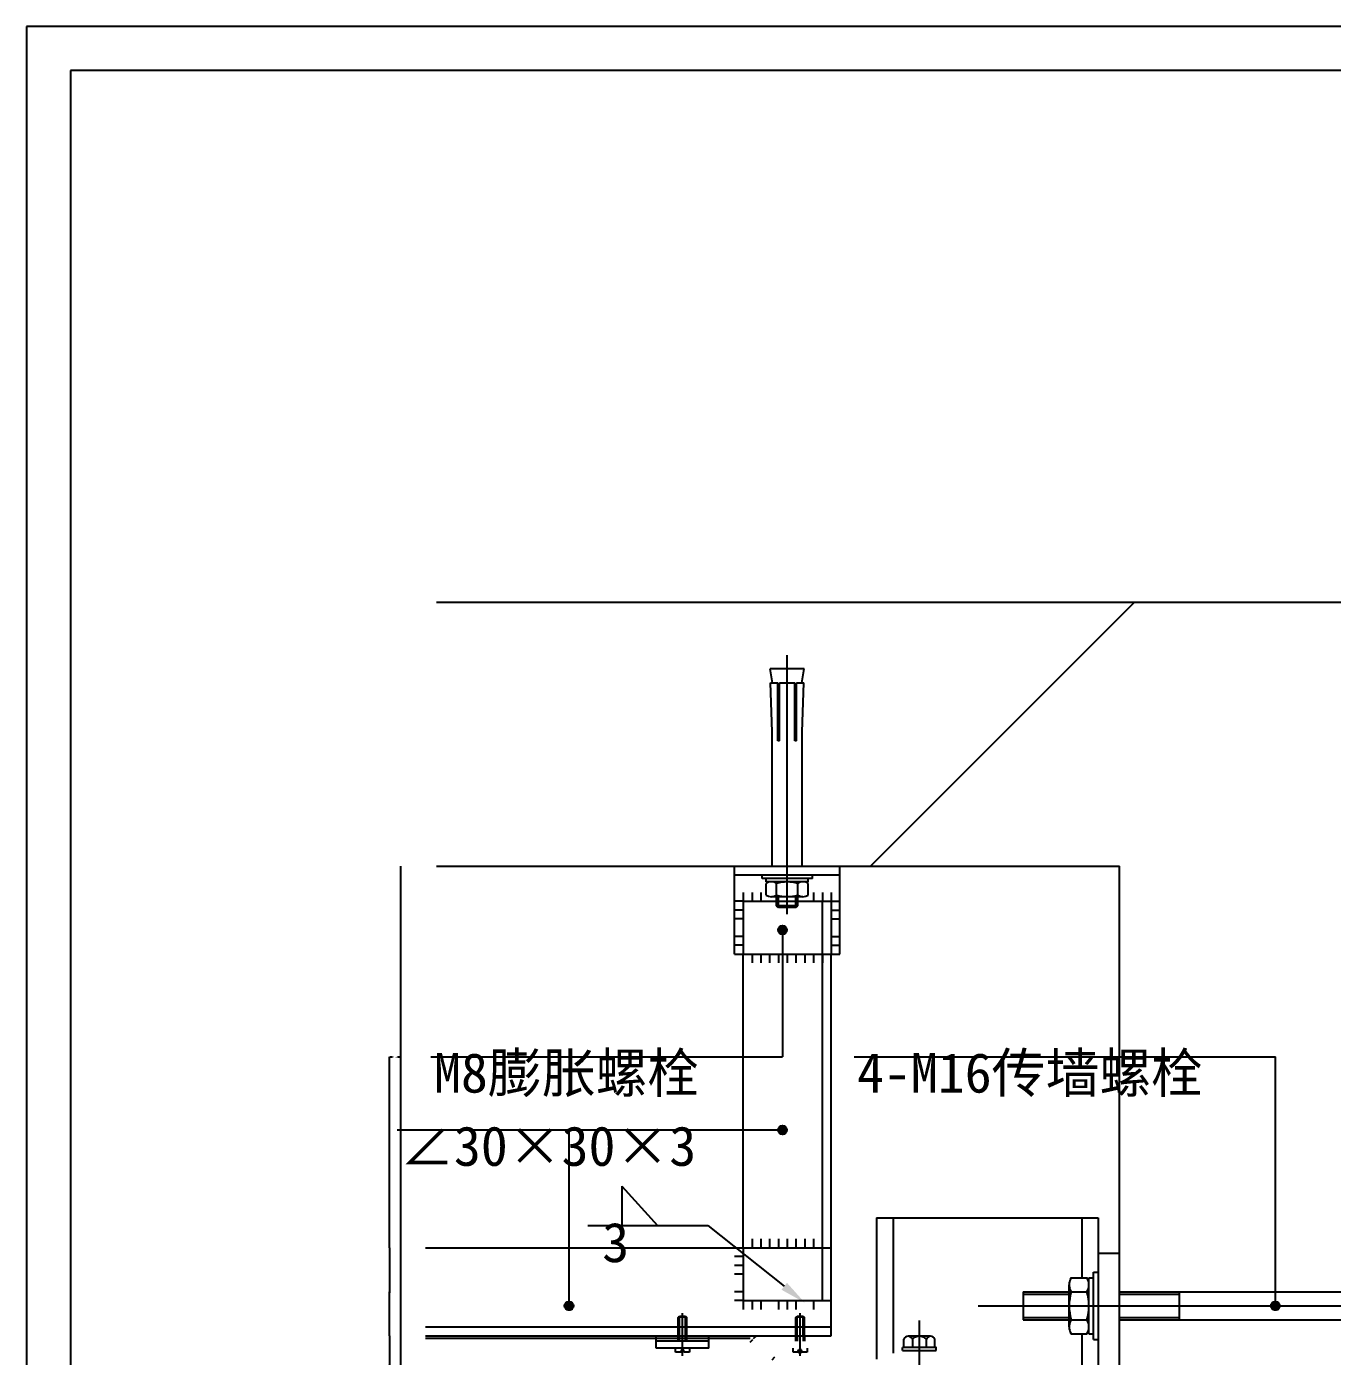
# Model space of a CAD drawing. Header units: metres. Extents: x 6342 to 7863, y -189 to 1911.
# Drawn here: x 6342 to 7085, y 1155 to 1911 of the extents above; entities that cross this region are included whole.
import ezdxf

# ---------------------------------------------------------------- set-up
doc = ezdxf.new("R2010")
doc.units = ezdxf.units.M
for name, color, linetype in [('ASHADE', 1, 'Continuous'), ('图层1', 8, 'Continuous'), ('图框', 5, 'Continuous'), ('外形', 3, 'Continuous'), ('文字标注1', 4, 'Continuous'), ('轴线', 6, 'Continuous')]:
    doc.layers.add(name, color=color, linetype=linetype)
doc.dimstyles.get("Standard").update_dxf_attribs({"dimtxt": 2.5, "dimasz": 2.5, "dimexe": 1.25, "dimexo": 0.625, "dimtad": 1, "dimcen": 2.5, "dimazin": 3, "dimtfac": 1, "dimtmove": 0, "dimatfit": 3})

# ---------------------------------------------------------------- blocks, each defined once
blk = doc.blocks.new('_CLOSEDFILLED')
at = {"color": 0, "linetype": 'BYBLOCK'}
blk.add_solid([(-1, 0.2), (0, 0), (-1, -0.2)], dxfattribs=at)
blk = doc.blocks.new('*D18')
for p, q in [((6548.39, 1166.8), (6548.39, 1150.3)), ((6548.14, 1150.3), (6547.89, 1150.3)), ((6548.39, 1133.8), (6548.39, 1150.3)), ((6548.39, 1150.3), (6548.39, 1150.3)), ((6548.64, 1150.3), (6548.89, 1150.3))]:
    blk.add_line(p, q)
at = {"layer": 'Defpoints'}
for p in [(6548.39, 1166.8), (6548.39, 1150.3), (6548.39, 1133.8)]:
    blk.add_point(p, dxfattribs=at)
at = {"xscale": 0.25, "yscale": 0.25}
blk.add_blockref('_CLOSEDFILLED', (6548.39, 1150.3), dxfattribs=at)
at = {"xscale": 0.25, "yscale": 0.25, "rotation": 180}
blk.add_blockref('_CLOSEDFILLED', (6548.39, 1150.3), dxfattribs=at)
at = {"insert": (6548.39, 1151.425), "char_height": 1, "attachment_point": 5}
blk.add_mtext('0', dxfattribs=at)
blk = doc.blocks.new('*D19')
for p, q in [((6548.39, 1216.8), (6548.39, 1191.8)), ((6548.14, 1191.8), (6547.89, 1191.8)), ((6548.39, 1166.8), (6548.39, 1191.8)), ((6548.39, 1191.8), (6548.39, 1191.8)), ((6548.64, 1191.8), (6548.89, 1191.8))]:
    blk.add_line(p, q)
at = {"layer": 'Defpoints'}
for p in [(6548.39, 1216.8), (6548.39, 1191.8), (6548.39, 1166.8)]:
    blk.add_point(p, dxfattribs=at)
at = {"xscale": 0.25, "yscale": 0.25}
blk.add_blockref('_CLOSEDFILLED', (6548.39, 1191.8), dxfattribs=at)
at = {"xscale": 0.25, "yscale": 0.25, "rotation": 180}
blk.add_blockref('_CLOSEDFILLED', (6548.39, 1191.8), dxfattribs=at)
at = {"insert": (6548.39, 1192.925), "char_height": 1, "attachment_point": 5}
blk.add_mtext('0', dxfattribs=at)
blk = doc.blocks.new('*D20')
for p, q in [((6554.59, 1433.8), (6554.59, 1325.3)), ((6548.39, 1216.8), (6548.39, 1325.3)), ((6548.64, 1325.3), (6549.99, 1325.3)), ((6552.99, 1325.3), (6554.34, 1325.3))]:
    blk.add_line(p, q)
at = {"layer": 'Defpoints'}
for p in [(6554.59, 1433.8), (6548.39, 1325.3), (6548.39, 1216.8)]:
    blk.add_point(p, dxfattribs=at)
at = {"xscale": 0.25, "yscale": 0.25, "rotation": 180}
blk.add_blockref('_CLOSEDFILLED', (6548.39, 1325.3), dxfattribs=at)
at = {"xscale": 0.25, "yscale": 0.25}
blk.add_blockref('_CLOSEDFILLED', (6554.59, 1325.3), dxfattribs=at)
at = {"insert": (6551.49, 1325.3), "char_height": 1, "attachment_point": 5}
blk.add_mtext('6,2', dxfattribs=at)
blk = doc.blocks.new('*D21')
for p, q in [((6554.59, 1433.8), (6554.59, 894.55)), ((6549.99, 894.55), (6548.14, 894.55)), ((6548.39, 355.3), (6548.39, 894.55)), ((6554.84, 894.55), (6552.99, 894.55))]:
    blk.add_line(p, q)
at = {"layer": 'Defpoints'}
for p in [(6554.59, 1433.8), (6554.59, 894.55), (6548.39, 355.3)]:
    blk.add_point(p, dxfattribs=at)
at = {"xscale": 0.25, "yscale": 0.25}
blk.add_blockref('_CLOSEDFILLED', (6548.39, 894.55), dxfattribs=at)
at = {"xscale": 0.25, "yscale": 0.25, "rotation": 180}
blk.add_blockref('_CLOSEDFILLED', (6554.59, 894.55), dxfattribs=at)
at = {"insert": (6551.49, 894.55), "char_height": 1, "attachment_point": 5}
blk.add_mtext('6,2', dxfattribs=at)

msp = doc.modelspace()

# ---------------------------------------------------------------- hatches: boundary and pattern name
at = {"layer": 'ASHADE'}
h = msp.add_hatch(dxfattribs=at)
h.set_pattern_fill('SOLID')
h.paths.add_polyline_path([(6769.33, 1397.47, 1), (6774.33, 1397.47, 1)])
h = msp.add_hatch(dxfattribs=at)
h.set_pattern_fill('SOLID')
h.paths.add_polyline_path([(6769.35, 1283.79, 1), (6774.35, 1283.79, 1)])
h = msp.add_hatch(dxfattribs=at)
h.set_pattern_fill('SOLID')
h.paths.add_polyline_path([(6647.95, 1183.8, 1), (6652.95, 1183.8, 1)])
h = msp.add_hatch(dxfattribs=at)
h.set_pattern_fill('SOLID')
h.paths.add_polyline_path([(7049.58, 1183.8, 1), (7054.58, 1183.8, 1)])
h = msp.add_hatch(dxfattribs=at)
h.set_pattern_fill('SOLID')
h.paths.add_polyline_path([(6780.7, 1157.95, 1), (6782.7, 1157.95, 1)])
at = {"layer": '图层1'}
h = msp.add_hatch(dxfattribs=at)
h.set_pattern_fill('ANSI31', scale=300)
h.paths.add_polyline_path([(7626.72, 1583.8), (6575.1, 1583.8), (6575.1, 1433.8), (6765.91, 1433.8), (6765.91, 1510.15), (6765.09, 1538.03), (6766.18, 1538.03), (6764.78, 1545.98), (6784.2, 1545.98), (6782.8, 1538.03), (6783.89, 1538.03), (6783.07, 1510.15), (6783.07, 1433.8), (6963.37, 1433.8), (6963.37, 1191.8), (7363.37, 1191.8), (7363.37, 1433.8), (7626.72, 1433.8)])
h.paths.add_polyline_path([(7363.37, 1175.8), (6963.37, 1175.8), (6963.37, 1041.8), (7363.37, 1041.8)])
h.paths.add_polyline_path([(7055.37, 1025.8), (6963.37, 1025.8), (6963.37, 883.8), (7056.7, 883.8), (7056.7, 889.13), (7055.37, 889.13)])
h.paths.add_polyline_path([(7255.37, 1025.8), (7071.37, 1025.8), (7071.37, 889.13), (7070.03, 889.13), (7070.03, 883.8), (7256.7, 883.8), (7256.7, 889.13), (7255.37, 889.13)])
h.paths.add_polyline_path([(7363.37, 1025.8), (7271.37, 1025.8), (7271.37, 889.13), (7270.03, 889.13), (7270.03, 883.8), (7363.37, 883.8)])
h = msp.add_hatch(dxfattribs=at)
h.set_pattern_fill('AR-CONC', scale=20)
h.paths.add_polyline_path([(7626.72, 1583.8), (6575.1, 1583.8), (6575.1, 1433.8), (6765.91, 1433.8), (6765.91, 1510.15), (6765.09, 1538.03), (6766.18, 1538.03), (6764.78, 1545.98), (6784.2, 1545.98), (6782.8, 1538.03), (6783.89, 1538.03), (6783.07, 1510.15), (6783.07, 1433.8), (6963.37, 1433.8), (6963.37, 1191.8), (7363.37, 1191.8), (7363.37, 1433.8), (7626.72, 1433.8)])
h.paths.add_polyline_path([(7363.37, 1175.8), (6963.37, 1175.8), (6963.37, 1041.8), (7363.37, 1041.8)])
h.paths.add_polyline_path([(7255.37, 1025.8), (7071.37, 1025.8), (7071.37, 889.13), (7070.03, 889.13), (7070.03, 883.8), (7256.7, 883.8), (7256.7, 889.13), (7255.37, 889.13)])
h.paths.add_polyline_path([(7055.37, 1025.8), (6963.37, 1025.8), (6963.37, 883.8), (7056.7, 883.8), (7056.7, 889.13), (7055.37, 889.13)])
h.paths.add_polyline_path([(7363.37, 1025.8), (7271.37, 1025.8), (7271.37, 889.13), (7270.03, 889.13), (7270.03, 883.8), (7363.37, 883.8)])
h = msp.add_hatch(dxfattribs=at)
h.set_pattern_fill('ANSI31', scale=5)
h.paths.add_polyline_path([(6753.36, 1166.3, -0.41), (6753.86, 1166.8), (6767.86, 1166.8, -0.41), (6768.36, 1166.3), (6768.36, 1165.7, -0.41), (6767.86, 1165.2), (6755.46, 1165.2, 0.41), (6754.96, 1164.7), (6754.96, 1155.3, 0.41), (6755.46, 1154.8), (6769.86, 1154.8, -0.41), (6770.36, 1154.3), (6770.36, 1145.8), (6768.76, 1145.8), (6768.76, 1152.7, 0.41), (6768.26, 1153.2), (6753.86, 1153.2, -0.41), (6753.36, 1153.7)])
h.paths.add_polyline_path([(6768.62, 1142.32, 0.2), (6768.76, 1142.67), (6768.76, 1145.8), (6770.36, 1145.8), (6770.36, 1141.8), (6766.36, 1137.8), (6753.86, 1137.8, -0.41), (6753.36, 1138.3), (6753.36, 1138.9, -0.41), (6753.86, 1139.4), (6765.49, 1139.4, 0.2), (6765.85, 1139.55)])

# ---------------------------------------------------------------- linework, layer by layer
for p, q in [((6784.2, 1545.98), (6764.78, 1545.98)), ((6766.18, 1538.03), (6764.78, 1545.98)), ((6782.8, 1538.03), (6784.2, 1545.98)), ((6765.91, 1510.15), (6765.09, 1538.03)), ((6765.09, 1538.03), (6769.16, 1538.03)), ((6769.16, 1505.07), (6769.16, 1538.03)), ((6770.2, 1505.07), (6770.2, 1538.03)), ((6770.2, 1538.03), (6778.78, 1538.03)), ((6778.78, 1505.07), (6778.78, 1538.03)), ((6779.82, 1505.07), (6779.82, 1538.03)), ((6779.82, 1538.03), (6783.89, 1538.03)), ((6783.07, 1510.15), (6783.89, 1538.03)), ((6765.91, 1433.8), (6765.91, 1510.15)), ((6770.2, 1505.07), (6769.16, 1505.07)), ((6779.82, 1505.07), (6778.78, 1505.07)), ((6783.07, 1433.8), (6783.07, 1510.15)), ((6760.18, 1426.8), (6760.18, 1428.8)), ((6788.8, 1426.8), (6760.18, 1426.8)), ((6762.5, 1424.8), (6762.5, 1426.8)), ((6786.48, 1424.8), (6762.5, 1424.8)), ((6762.5, 1417.26), (6762.5, 1423.94)), ((6768.5, 1417.26), (6768.5, 1423.94)), ((6780.48, 1417.26), (6780.48, 1423.94)), ((6786.48, 1424.8), (6786.48, 1426.8)), ((6786.48, 1417.26), (6786.48, 1423.94)), ((6788.8, 1426.8), (6788.8, 1428.8)), ((6783.48, 1416.4), (6765.5, 1416.4)), ((6768.49, 1411.25), (6768.49, 1416.4)), ((6769.49, 1411.25), (6769.49, 1416.4)), ((6779.49, 1411.25), (6779.49, 1416.4)), ((6780.49, 1411.25), (6780.49, 1416.4)), ((6780.49, 1411.25), (6768.49, 1411.25)), ((6769.49, 1410.25), (6768.49, 1411.25)), ((6779.49, 1410.25), (6769.49, 1410.25)), ((6779.49, 1410.25), (6780.49, 1411.25)), ((6834.66, 1233.8), (6834.66, 1156.97)), ((6942.07, 1233.8), (6942.07, 1199.78)), ((6948.7, 1164.72), (6948.7, 1202.88)), ((6948.7, 1202.88), (6951.37, 1202.88)), ((6934.83, 1171.81), (6934.83, 1195.79)), ((6935.98, 1199.78), (6944.88, 1199.78)), ((6946.03, 1167.81), (6946.03, 1199.78)), ((6946.03, 1199.78), (6948.7, 1199.78)), ((6908.7, 1191.8), (6934.83, 1191.8)), ((6908.7, 1191.8), (6908.7, 1175.8)), ((6908.7, 1190.47), (6934.83, 1190.47)), ((6935.98, 1191.79), (6944.88, 1191.79)), ((6963.37, 1191.8), (7363.37, 1191.8)), ((6963.37, 1190.47), (6997.42, 1190.47)), ((6997.42, 1191.8), (6997.42, 1175.8)), ((6908.7, 1177.13), (6934.83, 1177.13)), ((6908.7, 1175.8), (6934.83, 1175.8)), ((6935.98, 1175.81), (6944.88, 1175.81)), ((6963.37, 1177.13), (6997.42, 1177.13)), ((6963.37, 1175.8), (7363.37, 1175.8)), ((6779.36, 1163.7), (6779.36, 1166.8)), ((6780.11, 1166.8), (6780.11, 1163.7)), ((6783.61, 1166.8), (6783.61, 1163.7)), ((6784.36, 1166.8), (6784.36, 1163.7)), ((6840.86, 1160.07), (6840.86, 1164.87)), ((6856.06, 1166.47), (6843.26, 1166.47)), ((6858.46, 1160.07), (6858.46, 1164.87)), ((6935.98, 1167.81), (6944.88, 1167.81)), ((6942.07, 1167.81), (6942.07, 1049.78)), ((6946.03, 1167.81), (6948.7, 1167.81)), ((6948.7, 1164.72), (6951.37, 1164.72)), ((6777.86, 1157.48), (6777.86, 1159.7)), ((6781.11, 1157.48), (6777.86, 1157.48)), ((6781.11, 1158.73), (6781.11, 1157.48)), ((6782.61, 1158.73), (6781.11, 1158.73)), ((6782.61, 1157.48), (6782.61, 1158.73)), ((6785.86, 1157.48), (6782.61, 1157.48)), ((6785.86, 1159.7), (6785.86, 1157.48)), ((6840.06, 1158.47), (6840.06, 1160.07)), ((6840.06, 1158.47), (6859.26, 1158.47))]:
    msp.add_line(p, q)
msp.add_lwpolyline([(6853.66, 1160.07), (6853.66, 1164.87, 0.4), (6845.66, 1164.87), (6845.66, 1160.07)], format="xyb")
msp.add_lwpolyline([(6859.26, 1158.47), (6859.26, 1160.07), (6840.06, 1160.07)])
for centre, radius, start, end in [((6765.5, 1419.17), 5.63, 57.86, 122.14), ((6774.49, 1403.56), 21.24, 73.61, 106.39), ((6783.48, 1419.17), 5.63, 57.86, 122.14), ((6765.5, 1422.03), 5.63, 237.86, 302.14), ((6774.49, 1437.64), 21.24, 253.61, 286.39), ((6768.5, 1417.26), 0, 90, 154.27), ((6783.48, 1422.03), 5.63, 237.86, 302.14), ((6942.34, 1195.79), 7.51, 147.86, 212.14), ((6938.52, 1195.79), 7.51, 327.86, 32.14), ((6963.16, 1183.8), 28.32, 163.61, 196.39), ((6935.98, 1191.79), 0, 0, 64.27), ((6917.71, 1183.8), 28.32, 343.61, 16.39), ((6942.34, 1171.81), 7.51, 147.86, 212.14), ((6938.52, 1171.81), 7.51, 327.86, 32.14), ((6843.26, 1163.87), 2.6, 22.62, 157.38), ((6856.06, 1163.87), 2.6, 22.62, 157.38)]:
    msp.add_arc(centre, radius, start, end)
at = {"layer": 'ASHADE'}
for p, q in [((6771.83, 1396.78), (6771.83, 1325.43)), ((6571.95, 1325.43), (6771.83, 1325.43)), ((6812.5, 1325.43), (7052.08, 1325.43)), ((7052.08, 1183.11), (7052.08, 1325.43)), ((6552.66, 1283.79), (6771.85, 1283.79)), ((6650.45, 1183.11), (6650.45, 1283.79)), ((6680.52, 1251.8), (6700.83, 1229.5)), ((6680.52, 1251.8), (6680.52, 1229.5)), ((6661.15, 1229.5), (6729.45, 1229.5)), ((6729.45, 1229.5), (6772.81, 1194.9))]:
    msp.add_line(p, q, dxfattribs=at)
for centre, radius in [((6771.83, 1397.47), 2.5), ((6771.85, 1283.79), 2.5), ((6650.45, 1183.8), 2.5), ((7052.08, 1183.8), 2.5), ((6781.7, 1157.95), 1)]:
    msp.add_circle(centre, radius, dxfattribs=at)
msp.add_solid([(6771.25, 1192.95), (6774.37, 1196.86), (6784.54, 1185.55)], dxfattribs=at)
at = {"layer": '图层1'}
for p, q in [((7827.01, 1911.05), (6342.01, 1911.05)), ((6342.01, 1911.05), (6342.01, -188.95)), ((6749.49, 1413.8), (6744.49, 1413.8)), ((6749.49, 1418.8), (6749.49, 1413.8)), ((6749.49, 1413.8), (6799.49, 1413.8)), ((6749.49, 1413.8), (6749.49, 1383.8)), ((6754.49, 1418.8), (6754.49, 1413.8)), ((6759.49, 1418.8), (6759.49, 1413.8)), ((6789.49, 1418.8), (6789.49, 1413.8)), ((6794.49, 1418.8), (6794.49, 1413.8)), ((6794.49, 1186.8), (6794.49, 1413.8)), ((6799.49, 1418.8), (6799.49, 1413.8)), ((6799.49, 1413.8), (6799.49, 1383.8)), ((6799.49, 1413.8), (6804.49, 1413.8)), ((6749.49, 1408.8), (6744.49, 1408.8)), ((6799.49, 1408.8), (6804.49, 1408.8)), ((6749.49, 1403.8), (6744.49, 1403.8)), ((6799.49, 1403.8), (6804.49, 1403.8)), ((6749.49, 1393.8), (6744.49, 1393.8)), ((6799.49, 1393.8), (6804.49, 1393.8)), ((6749.49, 1388.8), (6744.49, 1388.8)), ((6754.49, 1383.8), (6754.49, 1378.8)), ((6759.49, 1383.8), (6759.49, 1378.8)), ((6764.49, 1383.8), (6764.49, 1378.8)), ((6769.49, 1383.8), (6769.49, 1378.8)), ((6774.49, 1383.8), (6774.49, 1378.8)), ((6779.49, 1383.8), (6779.49, 1378.8)), ((6784.49, 1383.8), (6784.49, 1378.8)), ((6789.49, 1383.8), (6789.49, 1378.8)), ((6794.49, 1383.8), (6794.49, 1378.8)), ((6799.49, 1388.8), (6804.49, 1388.8)), ((6754.49, 1221.8), (6754.49, 1216.8)), ((6759.49, 1221.8), (6759.49, 1216.8)), ((6764.49, 1221.8), (6764.49, 1216.8)), ((6769.49, 1221.8), (6769.49, 1216.8)), ((6774.49, 1221.8), (6774.49, 1216.8)), ((6779.49, 1221.8), (6779.49, 1216.8)), ((6784.49, 1221.8), (6784.49, 1216.8)), ((6789.49, 1221.8), (6789.49, 1216.8)), ((6749.49, 1211.8), (6744.49, 1211.8)), ((6749.49, 1216.8), (6749.49, 1186.8)), ((6749.49, 1206.8), (6744.49, 1206.8)), ((6749.49, 1201.8), (6744.49, 1201.8)), ((6749.49, 1191.8), (6744.49, 1191.8)), ((6749.49, 1186.8), (6744.49, 1186.8)), ((6749.49, 1186.8), (6799.49, 1186.8)), ((6749.49, 1186.8), (6749.49, 1181.8)), ((6754.49, 1186.8), (6754.49, 1181.8)), ((6759.49, 1186.8), (6759.49, 1181.8)), ((6769.49, 1186.8), (6769.49, 1181.8)), ((6774.49, 1186.8), (6774.49, 1181.8)), ((6779.49, 1186.8), (6779.49, 1181.8)), ((6789.49, 1186.8), (6789.49, 1181.8)), ((6568.91, 1171.8), (6799.49, 1171.8)), ((6712.42, 1177.11), (6713.17, 1178.01)), ((6712.42, 1163.7), (6712.42, 1177.11)), ((6717.29, 1177.27), (6712.55, 1177.27)), ((6713.17, 1178.01), (6716.67, 1178.01)), ((6713.17, 1163.7), (6713.17, 1177.27)), ((6716.67, 1178.01), (6717.42, 1177.11)), ((6716.67, 1163.7), (6716.67, 1177.27)), ((6717.42, 1163.7), (6717.42, 1177.11)), ((6779.36, 1177.11), (6780.11, 1178.01)), ((6779.36, 1166.8), (6779.36, 1177.11)), ((6784.23, 1177.27), (6779.49, 1177.27)), ((6780.11, 1178.01), (6783.61, 1178.01)), ((6780.11, 1166.8), (6780.11, 1177.27)), ((6783.61, 1178.01), (6784.36, 1177.11)), ((6783.61, 1166.8), (6783.61, 1177.27)), ((6784.36, 1166.8), (6784.36, 1177.11)), ((6753.36, 1165.2), (6568.91, 1165.2)), ((6699.92, 1159.7), (6699.92, 1166.8)), ((6729.92, 1159.7), (6729.92, 1166.8)), ((6729.92, 1163.7), (6699.92, 1163.7)), ((6729.92, 1159.7), (6699.92, 1159.7)), ((6710.92, 1157.48), (6710.92, 1159.7)), ((6714.17, 1157.48), (6710.92, 1157.48)), ((6715.67, 1158.73), (6714.17, 1158.73)), ((6714.17, 1158.73), (6714.17, 1157.48)), ((6715.67, 1157.48), (6715.67, 1158.73)), ((6718.92, 1157.48), (6715.67, 1157.48)), ((6718.92, 1159.7), (6718.92, 1157.48))]:
    msp.add_line(p, q, dxfattribs=at)
at = {"layer": '图框'}
for p, q in [((7802.01, 1886.05), (6367.01, 1886.05)), ((6367.01, 1886.05), (6367.01, -163.95))]:
    msp.add_line(p, q, dxfattribs=at)
at = {"layer": '外形'}
for p, q in [((6575.1, 1583.8), (7626.72, 1583.8)), ((6575.1, 1433.8), (6963.37, 1433.8)), ((6963.37, 883.8), (6963.37, 1433.8))]:
    msp.add_line(p, q, dxfattribs=at)
at = {"layer": '文字标注1'}
for p, q in [((6744.49, 1383.8), (6744.49, 1433.8)), ((6804.49, 1383.8), (6804.49, 1433.8)), ((6744.49, 1428.8), (6804.49, 1428.8)), ((6744.49, 1383.8), (6804.49, 1383.8)), ((6749.49, 1216.8), (6749.49, 1383.8)), ((6799.49, 1166.8), (6799.49, 1383.8)), ((6825.37, 1233.8), (6825.37, 1153.47)), ((6825.37, 1233.8), (6951.37, 1233.8)), ((6951.37, 1233.8), (6951.37, 683.8)), ((6568.91, 1216.8), (6799.49, 1216.8)), ((6951.37, 1213.8), (6963.37, 1213.8)), ((6568.91, 1166.8), (6799.49, 1166.8))]:
    msp.add_line(p, q, dxfattribs=at)
at = {"layer": '轴线'}
for p, q in [((6774.49, 1406.56), (6774.49, 1553.74)), ((6714.92, 1155.31), (6714.92, 1179.59)), ((6781.86, 1155.31), (6781.86, 1179.59)), ((6883.1, 1183.8), (7418.99, 1183.8)), ((6849.66, 1065.02), (6849.66, 1175.47))]:
    msp.add_line(p, q, dxfattribs=at)

# ---------------------------------------------------------------- texts
at = {"layer": 'ASHADE', "char_height": 22.5, "attachment_point": 1}
for s, insert in [('M8{\\fSystem|b0|i0|c134|p32;膨胀}螺栓', (6573.68, 1327.52)), ('4-M16{\\fSystem|b0|i0|c134|p32;传墙}螺栓', (6814.23, 1327.52)), ('∠30×30×3', (6554.39, 1285.89)), ('3', (6669.31, 1231.13))]:
    msp.add_mtext(s, dxfattribs=dict(at, insert=insert))

# ---------------------------------------------------------------- dimensions: what is measured, and where the dimension line sits
for base, p1, p2, picture, middle in [((6554.59, 894.55), (6554.59, 1433.8), (6548.39, 355.3), '*D21', (6551.49, 894.55)), ((6548.39, 1325.3), (6548.39, 1216.8), (6554.59, 1433.8), '*D20', (6551.49, 1325.3)), ((6548.39, 1191.8), (6548.39, 1166.8), (6548.39, 1216.8), '*D19', (6548.39, 1192.925)), ((6548.39, 1150.3), (6548.39, 1133.8), (6548.39, 1166.8), '*D18', (6548.39, 1151.425))]:
    dim = msp.add_linear_dim(base=base, p1=p1, p2=p2, dimstyle='Standard')
    dim.commit()
    dim.dimension.update_dxf_attribs({"geometry": picture, "text_midpoint": middle})

doc.saveas('drawing.dxf')
